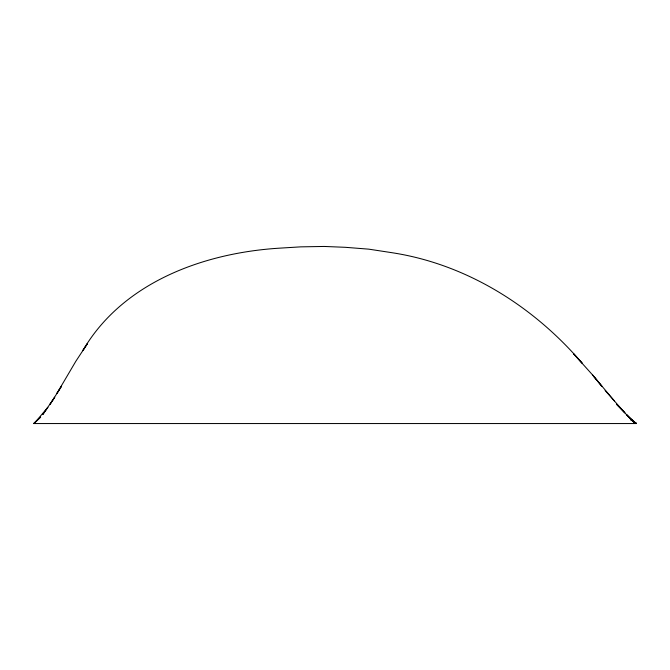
<?xml version="1.0" encoding="UTF-8"?>
<svg xmlns="http://www.w3.org/2000/svg" width="670" height="670" viewBox="0 0 670 670"><rect width="100%" height="100%" fill="white"/><g stroke="black" fill="none" stroke-linecap="round" stroke-linejoin="round"><path stroke-width="1" d="M43.843 413.005L42.771 414.604L47.871 407.318L34.086 423.549L40.703 417.041L33.5 423.549M44.907 411.413L54.756 397.218L49.949 404.429L61.489 386.255L56.9 393.424L75.852 361.247L87.393 343.693L82.787 350.653C122.535 282.38 203.37 253.067 278.611 248.218L300.629 246.862L324.171 246.451L345.259 247.305L368.768 249.156L391.95 252.699C466.488 264.106 533.529 306.341 582.113 363.123L573.629 353.861L592.523 374.89L601.811 386.222L592.523 374.89M33.626 423.549L636.45 423.549L630.277 418.775M630.202 418.775L636.266 423.549L626.483 414.554L635.059 423.549L616.375 404.094M617.087 404.822L624.934 412.879L605.136 390.526M614.591 401.137L593.603 376.264M636.5 423.549L630.529 419.588L636.45 423.549"/></g></svg>
